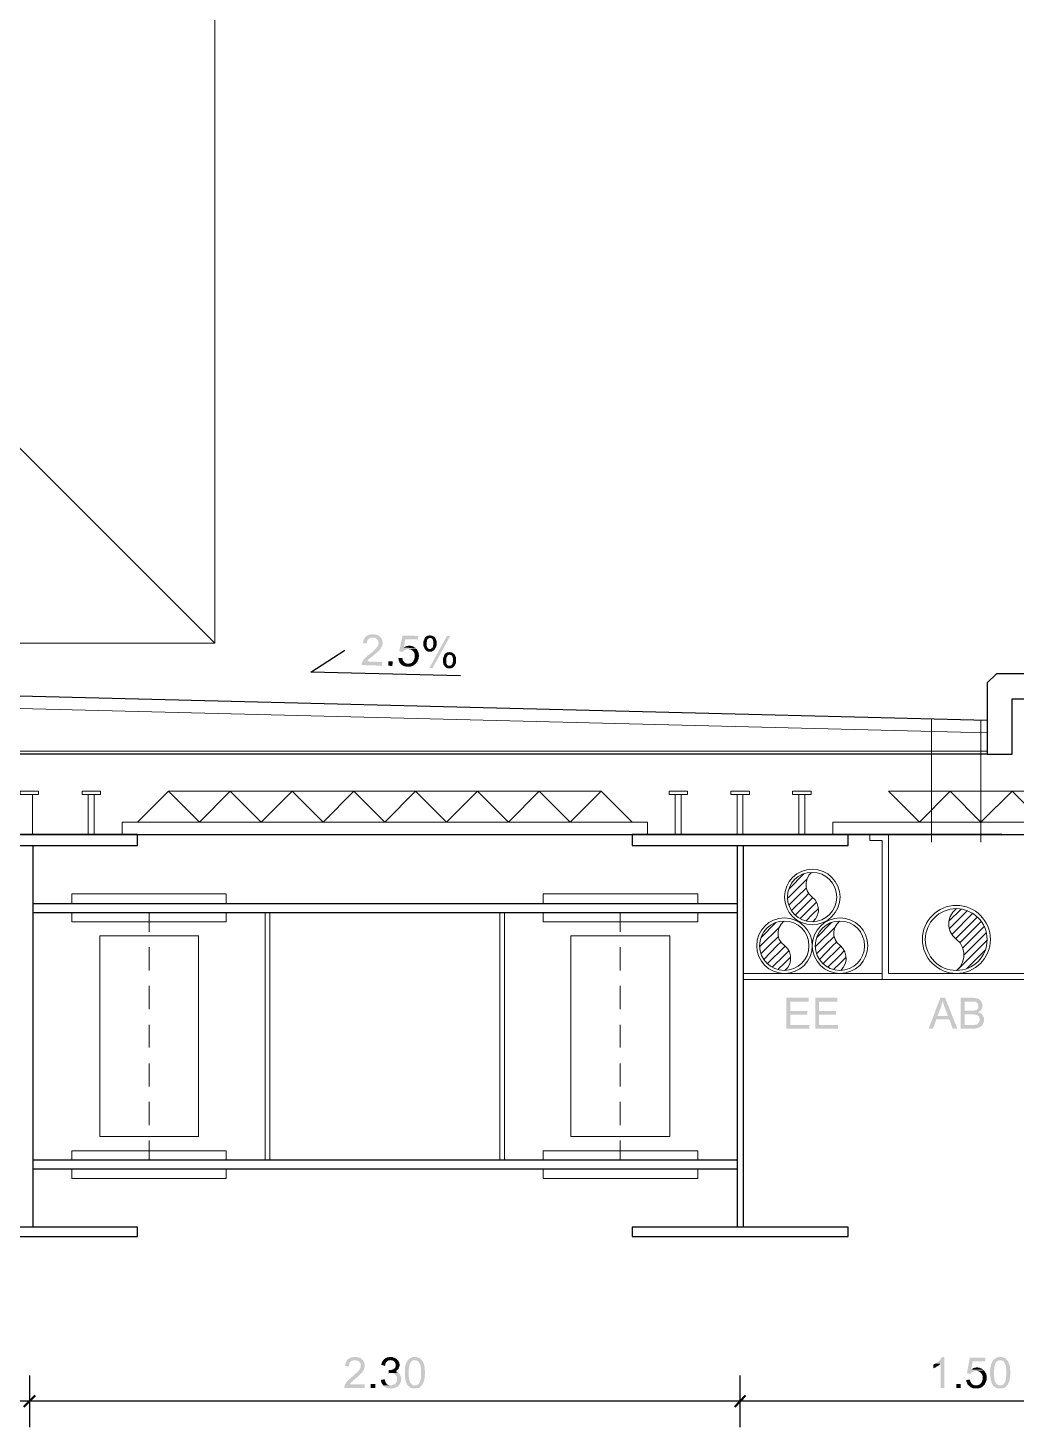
# Model space of a CAD drawing. Header units: millimetres. Extents: x 0.3 to 47.5, y 0.1 to 28.
# Drawn here: x 19.391 to 21.909, y 7.731 to 11.296 of the extents above; entities that cross this region are included whole.
import ezdxf

# ---------------------------------------------------------------- set-up
doc = ezdxf.new("R2010")
doc.units = ezdxf.units.MM
doc.layers.add('PDF _Geometria', color=7, linetype='Continuous')
doc.layers.add('PDF _Riempimenti solidi', color=7, linetype='Continuous')

msp = doc.modelspace()

# ---------------------------------------------------------------- hatches: boundary and pattern name
at = {"layer": 'PDF _Riempimenti solidi', "transparency": 33554559}
for points in [[(20.29, 9.7424), (20.2708, 9.7424), (20.2742, 9.7424), (20.2758, 9.7416), (20.2775, 9.7407), (20.2792, 9.7399), (20.2808, 9.7382), (20.2825, 9.7366), (20.2833, 9.7349), (20.2842, 9.7332), (20.285, 9.7307), (20.285, 9.7266), (20.2842, 9.7249), (20.2842, 9.7232), (20.2825, 9.7207), (20.2817, 9.7191), (20.28, 9.7174), (20.2792, 9.7157), (20.2767, 9.7132), (20.2758, 9.7124), (20.2692, 9.7057), (20.2667, 9.7041), (20.265, 9.7024), (20.2625, 9.7007), (20.2608, 9.6991), (20.2583, 9.6974), (20.2567, 9.6966), (20.255, 9.6949), (20.2483, 9.6882), (20.2467, 9.6866), (20.2458, 9.6841), (20.245, 9.6824), (20.2433, 9.6807), (20.2425, 9.6791), (20.2425, 9.6782), (20.2417, 9.6766), (20.2417, 9.6724), (20.2933, 9.6707), (20.2942, 9.6799), (20.255, 9.6816), (20.2567, 9.6832), (20.2575, 9.6849), (20.2592, 9.6866), (20.26, 9.6866), (20.2608, 9.6882), (20.2625, 9.6891), (20.2642, 9.6907), (20.2658, 9.6924), (20.2683, 9.6941), (20.2708, 9.6957), (20.2733, 9.6982), (20.2758, 9.6999), (20.2775, 9.7016), (20.2792, 9.7032), (20.2808, 9.7041), (20.2825, 9.7057), (20.2883, 9.7116), (20.29, 9.7132), (20.2908, 9.7157), (20.2925, 9.7191), (20.2933, 9.7199), (20.2942, 9.7216), (20.2942, 9.7241), (20.295, 9.7257), (20.295, 9.7307), (20.2942, 9.7324), (20.2942, 9.7349), (20.2933, 9.7366), (20.2925, 9.7391), (20.2917, 9.7407)], [(20.2708, 9.7507), (20.2667, 9.7507), (20.2642, 9.7499), (20.2617, 9.7499), (20.26, 9.7491), (20.2583, 9.7482), (20.2558, 9.7474), (20.2542, 9.7466), (20.25, 9.7424), (20.2492, 9.7407), (20.2483, 9.7391), (20.2467, 9.7374), (20.2467, 9.7349), (20.2458, 9.7332), (20.245, 9.7307), (20.245, 9.7282), (20.255, 9.7274), (20.255, 9.7316), (20.2558, 9.7332), (20.2567, 9.7357), (20.2575, 9.7374), (20.26, 9.7399), (20.2617, 9.7407), (20.2642, 9.7416), (20.2658, 9.7424), (20.29, 9.7424), (20.2883, 9.7441), (20.2858, 9.7466), (20.2842, 9.7474), (20.2817, 9.7482), (20.28, 9.7491), (20.2775, 9.7499), (20.2758, 9.7499), (20.2733, 9.7507)], [(20.385, 9.7466), (20.3458, 9.7474), (20.3375, 9.7074), (20.3458, 9.7057), (20.3475, 9.7066), (20.3483, 9.7082), (20.35, 9.7099), (20.3525, 9.7107), (20.3542, 9.7116), (20.3567, 9.7124), (20.3583, 9.7132), (20.3608, 9.7132), (20.3808, 9.7141), (20.3792, 9.7157), (20.3483, 9.7166), (20.3533, 9.7382), (20.385, 9.7374)], [(20.4033, 9.7424), (20.4025, 9.7407), (20.4017, 9.7391), (20.4008, 9.7366), (20.4, 9.7349), (20.3992, 9.7324), (20.3992, 9.7207), (20.4, 9.7191), (20.4008, 9.7166), (20.4017, 9.7149), (20.4033, 9.7116), (20.4042, 9.7116), (20.405, 9.7099), (20.4067, 9.7091), (20.4092, 9.7074), (20.4108, 9.7066), (20.42, 9.7066), (20.4225, 9.7074), (20.4242, 9.7091), (20.4258, 9.7099), (20.4275, 9.7116), (20.4283, 9.7124), (20.415, 9.7132), (20.4125, 9.7132), (20.4092, 9.7166), (20.4083, 9.7182), (20.4083, 9.7199), (20.4075, 9.7216), (20.4075, 9.7307), (20.4083, 9.7332), (20.4083, 9.7357), (20.4092, 9.7374), (20.4108, 9.7391), (20.4142, 9.7407), (20.4158, 9.7416)], [(20.4158, 9.7482), (20.4142, 9.7482), (20.4125, 9.7474), (20.41, 9.7474), (20.4083, 9.7466), (20.4067, 9.7449), (20.405, 9.7441), (20.4033, 9.7424), (20.4158, 9.7416), (20.4167, 9.7416), (20.4183, 9.7407), (20.4208, 9.7399), (20.4217, 9.7382), (20.4225, 9.7382), (20.4233, 9.7366), (20.4233, 9.7349), (20.4242, 9.7324), (20.4242, 9.7232), (20.4233, 9.7207), (20.4233, 9.7191), (20.4225, 9.7174), (20.4217, 9.7157), (20.4208, 9.7157), (20.4192, 9.7141), (20.4175, 9.7132), (20.415, 9.7132), (20.4283, 9.7124), (20.4292, 9.7141), (20.43, 9.7157), (20.4308, 9.7174), (20.4317, 9.7199), (20.4325, 9.7216), (20.4325, 9.7332), (20.4317, 9.7357), (20.43, 9.7391), (20.4292, 9.7407), (20.4283, 9.7424), (20.4275, 9.7432), (20.4258, 9.7449), (20.4225, 9.7466), (20.42, 9.7474), (20.4183, 9.7474)], [(20.3633, 9.7216), (20.3608, 9.7216), (20.3583, 9.7207), (20.3567, 9.7207), (20.3542, 9.7199), (20.3525, 9.7191), (20.3508, 9.7182), (20.3483, 9.7166), (20.3792, 9.7157), (20.3775, 9.7166), (20.3758, 9.7182), (20.3742, 9.7191), (20.3717, 9.7199), (20.37, 9.7207), (20.3675, 9.7207), (20.3658, 9.7216)], [(20.3808, 9.7141), (20.3608, 9.7132), (20.3617, 9.7132), (20.3633, 9.7124), (20.3658, 9.7124), (20.3692, 9.7107), (20.3717, 9.7091), (20.3725, 9.7082), (20.3733, 9.7066), (20.375, 9.7049), (20.3767, 9.7016), (20.3767, 9.6899), (20.3758, 9.6882), (20.375, 9.6857), (20.3733, 9.6824), (20.3717, 9.6807), (20.37, 9.6791), (20.3683, 9.6774), (20.3658, 9.6766), (20.3642, 9.6766), (20.3625, 9.6757), (20.36, 9.6757), (20.3792, 9.6757), (20.3808, 9.6766), (20.3808, 9.6774), (20.3825, 9.6791), (20.3842, 9.6824), (20.385, 9.6849), (20.3858, 9.6866), (20.3867, 9.6882), (20.3867, 9.6907), (20.3875, 9.6932), (20.3875, 9.6982), (20.3867, 9.7007), (20.3867, 9.7032), (20.3858, 9.7049), (20.385, 9.7066), (20.3842, 9.7091), (20.3825, 9.7124)], [(20.4533, 9.6999), (20.4525, 9.6982), (20.4517, 9.6966), (20.4508, 9.6941), (20.45, 9.6924), (20.4492, 9.6899), (20.4492, 9.6782), (20.45, 9.6766), (20.45, 9.6741), (20.4508, 9.6724), (20.4525, 9.6707), (20.4533, 9.6691), (20.455, 9.6674), (20.4567, 9.6657), (20.4583, 9.6649), (20.4608, 9.6641), (20.47, 9.6641), (20.4717, 9.6649), (20.4742, 9.6657), (20.4758, 9.6674), (20.4775, 9.6691), (20.4783, 9.6699), (20.465, 9.6707), (20.4625, 9.6707), (20.4608, 9.6716), (20.4592, 9.6732), (20.4592, 9.6741), (20.4583, 9.6749), (20.4575, 9.6774), (20.4575, 9.6907), (20.46, 9.6957), (20.4617, 9.6974), (20.4642, 9.6982), (20.4658, 9.6991)], [(20.4658, 9.7057), (20.4642, 9.7049), (20.46, 9.7049), (20.4583, 9.7041), (20.4567, 9.7024), (20.455, 9.7016), (20.4533, 9.6999), (20.4658, 9.6991), (20.4667, 9.6982), (20.4683, 9.6982), (20.4708, 9.6974), (20.4717, 9.6957), (20.4725, 9.6949), (20.4725, 9.6941), (20.4733, 9.6924), (20.4742, 9.6899), (20.4742, 9.6807), (20.4733, 9.6782), (20.4733, 9.6766), (20.4717, 9.6732), (20.4708, 9.6724), (20.4675, 9.6707), (20.465, 9.6707), (20.4783, 9.6699), (20.4817, 9.6766), (20.4825, 9.6791), (20.4825, 9.6907), (20.4817, 9.6932), (20.4792, 9.6982), (20.4783, 9.6999), (20.4775, 9.7007), (20.4758, 9.7016), (20.4742, 9.7032), (20.4725, 9.7041), (20.47, 9.7049), (20.4683, 9.7049)], [(20.345, 9.6907), (20.335, 9.6907), (20.335, 9.6891), (20.3358, 9.6874), (20.3358, 9.6849), (20.3367, 9.6832), (20.3375, 9.6807), (20.3383, 9.6791), (20.3392, 9.6774), (20.3433, 9.6732), (20.345, 9.6724), (20.3467, 9.6707), (20.3492, 9.6699), (20.3508, 9.6691), (20.3525, 9.6691), (20.355, 9.6682), (20.3667, 9.6682), (20.3683, 9.6691), (20.3708, 9.6699), (20.3725, 9.6707), (20.3742, 9.6716), (20.3758, 9.6724), (20.3792, 9.6757), (20.3575, 9.6757), (20.3558, 9.6766), (20.3533, 9.6774), (20.3517, 9.6782), (20.35, 9.6799), (20.3492, 9.6807), (20.3483, 9.6824), (20.3467, 9.6841), (20.3458, 9.6866), (20.3458, 9.6882)], [(21.3808, 8.8249), (21.3242, 8.8249), (21.3242, 8.7457), (21.3825, 8.7457), (21.3825, 8.7549), (21.3342, 8.7549), (21.3342, 8.7816), (21.3775, 8.7816), (21.3775, 8.7907), (21.3342, 8.7907), (21.3342, 8.8149), (21.3808, 8.8149)], [(21.4542, 8.8249), (21.3975, 8.8249), (21.3975, 8.7457), (21.4558, 8.7457), (21.4558, 8.7549), (21.4075, 8.7549), (21.4075, 8.7816), (21.4508, 8.7816), (21.4508, 8.7907), (21.4075, 8.7907), (21.4075, 8.8149), (21.4542, 8.8149)], [(21.7283, 8.8249), (21.7167, 8.8249), (21.6867, 8.7457), (21.6975, 8.7457), (21.7067, 8.7699), (21.7392, 8.7699), (21.7092, 8.7782), (21.7183, 8.8016), (21.7192, 8.8032), (21.7192, 8.8057), (21.72, 8.8074), (21.7208, 8.8099), (21.7217, 8.8124), (21.7217, 8.8141), (21.7225, 8.8166)], [(21.7283, 8.8249), (21.7225, 8.8166), (21.7225, 8.8149), (21.7242, 8.8116), (21.7242, 8.8091), (21.725, 8.8074), (21.7258, 8.8049), (21.7267, 8.8024), (21.7275, 8.7999), (21.7358, 8.7782), (21.7092, 8.7782), (21.7392, 8.7699), (21.7483, 8.7457), (21.76, 8.7457)], [(21.7975, 8.8249), (21.7683, 8.8249), (21.7683, 8.7457), (21.805, 8.7457), (21.8075, 8.7466), (21.8092, 8.7466), (21.8108, 8.7474), (21.8117, 8.7474), (21.8142, 8.7482), (21.8158, 8.7491), (21.8192, 8.7507), (21.82, 8.7516), (21.8217, 8.7524), (21.8233, 8.7541), (21.7783, 8.7549), (21.7783, 8.7824), (21.8225, 8.7824), (21.8208, 8.7841), (21.8192, 8.7849), (21.8175, 8.7857), (21.815, 8.7866), (21.8125, 8.7874), (21.8133, 8.7874), (21.815, 8.7891), (21.8167, 8.7899), (21.7783, 8.7916), (21.7783, 8.8149), (21.8208, 8.8149), (21.8192, 8.8174), (21.8175, 8.8182), (21.8158, 8.8199), (21.8142, 8.8216), (21.8125, 8.8224), (21.8108, 8.8224), (21.8092, 8.8232), (21.8075, 8.8241), (21.8025, 8.8241), (21.8, 8.8249)], [(21.8208, 8.8149), (21.7942, 8.8149), (21.805, 8.8149), (21.8083, 8.8132), (21.81, 8.8116), (21.8117, 8.8099), (21.8117, 8.8091), (21.8125, 8.8074), (21.8133, 8.8057), (21.8133, 8.7999), (21.8125, 8.7982), (21.8117, 8.7966), (21.8108, 8.7957), (21.81, 8.7941), (21.8075, 8.7932), (21.8058, 8.7924), (21.805, 8.7924), (21.8033, 8.7916), (21.7783, 8.7916), (21.8167, 8.7899), (21.82, 8.7932), (21.8208, 8.7949), (21.8217, 8.7957), (21.8225, 8.7982), (21.8233, 8.7999), (21.8233, 8.8024), (21.8242, 8.8041), (21.8242, 8.8049), (21.8233, 8.8066), (21.8233, 8.8091), (21.8225, 8.8107), (21.8217, 8.8132)], [(21.8225, 8.7824), (21.7967, 8.7824), (21.8, 8.7824), (21.8025, 8.7816), (21.8067, 8.7816), (21.8083, 8.7807), (21.81, 8.7807), (21.8117, 8.7791), (21.8133, 8.7782), (21.815, 8.7766), (21.815, 8.7749), (21.8158, 8.7732), (21.8167, 8.7707), (21.8167, 8.7657), (21.8158, 8.7641), (21.815, 8.7624), (21.8133, 8.7591), (21.8117, 8.7574), (21.81, 8.7566), (21.8075, 8.7557), (21.805, 8.7557), (21.8033, 8.7549), (21.7783, 8.7549), (21.8233, 8.7541), (21.8242, 8.7566), (21.825, 8.7582), (21.8258, 8.7599), (21.8267, 8.7624), (21.8275, 8.7641), (21.8275, 8.7732), (21.8258, 8.7766), (21.825, 8.7791), (21.8242, 8.7807), (21.8233, 8.7807)], [(20.2442, 7.9016), (20.225, 7.9007), (20.2283, 7.9007), (20.23, 7.8999), (20.2317, 7.8999), (20.2342, 7.8982), (20.2358, 7.8974), (20.2367, 7.8957), (20.2383, 7.8941), (20.2392, 7.8916), (20.2392, 7.8841), (20.2383, 7.8816), (20.2367, 7.8782), (20.235, 7.8757), (20.2342, 7.8749), (20.2333, 7.8732), (20.2317, 7.8724), (20.2308, 7.8707), (20.2292, 7.8691), (20.2275, 7.8682), (20.2258, 7.8666), (20.2242, 7.8649), (20.2217, 7.8632), (20.22, 7.8607), (20.2175, 7.8591), (20.2142, 7.8557), (20.2125, 7.8541), (20.2108, 7.8532), (20.2075, 7.8499), (20.2058, 7.8482), (20.205, 7.8474), (20.2042, 7.8457), (20.2025, 7.8441), (20.2017, 7.8424), (20.2, 7.8407), (20.1992, 7.8382), (20.1983, 7.8366), (20.1983, 7.8341), (20.1975, 7.8324), (20.1975, 7.8299), (20.2492, 7.8299), (20.2492, 7.8391), (20.2108, 7.8391), (20.2125, 7.8407), (20.2133, 7.8432), (20.215, 7.8449), (20.2158, 7.8449), (20.2167, 7.8466), (20.2183, 7.8474), (20.22, 7.8491), (20.2217, 7.8507), (20.2242, 7.8524), (20.2267, 7.8549), (20.2292, 7.8566), (20.2342, 7.8616), (20.2358, 7.8632), (20.2375, 7.8649), (20.2392, 7.8657), (20.24, 7.8674), (20.2408, 7.8682), (20.2417, 7.8691), (20.2433, 7.8707), (20.2442, 7.8724), (20.2458, 7.8741), (20.2467, 7.8766), (20.2475, 7.8782), (20.2475, 7.8791), (20.2483, 7.8807), (20.2492, 7.8832), (20.2492, 7.8916), (20.2483, 7.8941), (20.2475, 7.8957), (20.2467, 7.8974), (20.2458, 7.8999)], [(20.225, 7.9091), (20.22, 7.9091), (20.2183, 7.9082), (20.2158, 7.9082), (20.2142, 7.9074), (20.2117, 7.9066), (20.2083, 7.9049), (20.2067, 7.9032), (20.2058, 7.9024), (20.2042, 7.9007), (20.2025, 7.8974), (20.2017, 7.8949), (20.2008, 7.8932), (20.2, 7.8907), (20.2, 7.8891), (20.1992, 7.8866), (20.2092, 7.8849), (20.2092, 7.8874), (20.21, 7.8899), (20.21, 7.8916), (20.2108, 7.8941), (20.2133, 7.8966), (20.215, 7.8982), (20.2183, 7.8999), (20.22, 7.9007), (20.225, 7.9007), (20.2442, 7.9016), (20.2425, 7.9032), (20.2408, 7.9041), (20.24, 7.9057), (20.2375, 7.9066), (20.2358, 7.9074), (20.2342, 7.9082), (20.2317, 7.9082), (20.23, 7.9091), (20.2275, 7.9091)], [(20.2983, 7.9024), (20.2967, 7.9007), (20.2958, 7.8991), (20.2942, 7.8974), (20.2933, 7.8957), (20.2917, 7.8907), (20.2917, 7.8891), (20.3008, 7.8866), (20.3017, 7.8882), (20.3017, 7.8907), (20.3025, 7.8924), (20.3033, 7.8949), (20.3075, 7.8991), (20.3092, 7.8999), (20.3108, 7.9007), (20.3133, 7.9007), (20.3158, 7.9016)], [(20.315, 7.9091), (20.3108, 7.9091), (20.3092, 7.9082), (20.3067, 7.9082), (20.3033, 7.9066), (20.3008, 7.9049), (20.2992, 7.9041), (20.2983, 7.9024), (20.3158, 7.9016), (20.3175, 7.9007), (20.3192, 7.9007), (20.3217, 7.8999), (20.3233, 7.8991), (20.325, 7.8974), (20.3258, 7.8966), (20.3275, 7.8932), (20.3283, 7.8907), (20.3283, 7.8857), (20.3275, 7.8832), (20.3267, 7.8816), (20.325, 7.8799), (20.3233, 7.8791), (20.3225, 7.8782), (20.3208, 7.8774), (20.3183, 7.8766), (20.3167, 7.8757), (20.3125, 7.8757), (20.3308, 7.8749), (20.3325, 7.8766), (20.3342, 7.8774), (20.3358, 7.8791), (20.3358, 7.8807), (20.3375, 7.8841), (20.3383, 7.8866), (20.3383, 7.8907), (20.3375, 7.8924), (20.3375, 7.8949), (20.3367, 7.8966), (20.335, 7.8991), (20.3342, 7.9007), (20.3325, 7.9024), (20.3308, 7.9041), (20.3292, 7.9049), (20.3267, 7.9066), (20.3258, 7.9066), (20.3242, 7.9074), (20.3217, 7.9082), (20.32, 7.9091), (20.3175, 7.9091)], [(20.36, 7.9016), (20.3583, 7.8999), (20.3575, 7.8974), (20.3567, 7.8957), (20.355, 7.8932), (20.3542, 7.8916), (20.3542, 7.8891), (20.3533, 7.8874), (20.3533, 7.8849), (20.3525, 7.8832), (20.3525, 7.8791), (20.3517, 7.8766), (20.3517, 7.8599), (20.3525, 7.8574), (20.3525, 7.8549), (20.3533, 7.8524), (20.3533, 7.8499), (20.3542, 7.8482), (20.355, 7.8466), (20.355, 7.8449), (20.3558, 7.8424), (20.3567, 7.8407), (20.3575, 7.8399), (20.3592, 7.8366), (20.36, 7.8357), (20.3775, 7.8366), (20.375, 7.8366), (20.3725, 7.8374), (20.3708, 7.8382), (20.3658, 7.8432), (20.365, 7.8441), (20.365, 7.8457), (20.3642, 7.8474), (20.3633, 7.8491), (20.3633, 7.8507), (20.3625, 7.8532), (20.3625, 7.8574), (20.3617, 7.8599), (20.3617, 7.8791), (20.3625, 7.8816), (20.3625, 7.8841), (20.3633, 7.8857), (20.3633, 7.8882), (20.3642, 7.8899), (20.3642, 7.8916), (20.365, 7.8932), (20.3658, 7.8941), (20.3667, 7.8957), (20.3675, 7.8974), (20.3692, 7.8982), (20.3708, 7.8999), (20.3733, 7.9007), (20.3775, 7.9007)], [(20.3775, 7.9091), (20.3725, 7.9091), (20.3708, 7.9082), (20.3683, 7.9074), (20.3667, 7.9066), (20.3633, 7.9049), (20.36, 7.9016), (20.3775, 7.9007), (20.38, 7.9007), (20.3817, 7.8999), (20.3842, 7.8991), (20.3858, 7.8982), (20.3875, 7.8966), (20.3883, 7.8949), (20.39, 7.8916), (20.3908, 7.8907), (20.3908, 7.8891), (20.3917, 7.8866), (20.3917, 7.8849), (20.3925, 7.8824), (20.3925, 7.8774), (20.3933, 7.8749), (20.3933, 7.8624), (20.3925, 7.8599), (20.3925, 7.8549), (20.3917, 7.8524), (20.3917, 7.8507), (20.3908, 7.8491), (20.3908, 7.8474), (20.39, 7.8457), (20.3892, 7.8441), (20.3883, 7.8432), (20.3883, 7.8424), (20.3867, 7.8407), (20.385, 7.8391), (20.3817, 7.8374), (20.3792, 7.8366), (20.3775, 7.8366), (20.36, 7.8357), (20.3617, 7.8341), (20.3633, 7.8332), (20.365, 7.8316), (20.3667, 7.8307), (20.3683, 7.8299), (20.3708, 7.8299), (20.3725, 7.8291), (20.3825, 7.8291), (20.3842, 7.8299), (20.3867, 7.8299), (20.3883, 7.8307), (20.39, 7.8324), (20.3917, 7.8332), (20.3933, 7.8349), (20.395, 7.8366), (20.3958, 7.8382), (20.3975, 7.8399), (20.3983, 7.8424), (20.3992, 7.8441), (20.4, 7.8466), (20.4, 7.8474), (20.4008, 7.8491), (20.4017, 7.8507), (20.4017, 7.8549), (20.4025, 7.8566), (20.4025, 7.8616), (20.4033, 7.8641), (20.4033, 7.8732), (20.4025, 7.8757), (20.4025, 7.8824), (20.4017, 7.8841), (20.4017, 7.8874), (20.4008, 7.8891), (20.3992, 7.8941), (20.3967, 7.8991), (20.395, 7.9007), (20.3933, 7.9024), (20.39, 7.9057), (20.3883, 7.9066), (20.3858, 7.9074), (20.3842, 7.9082), (20.3817, 7.9091), (20.38, 7.9091)], [(21.7042, 7.8924), (21.7017, 7.8916), (21.7, 7.8907), (21.6983, 7.8891), (21.6983, 7.8799), (21.7017, 7.8816), (21.7042, 7.8824), (21.7058, 7.8841), (21.7083, 7.8849), (21.7108, 7.8866), (21.7125, 7.8874), (21.7142, 7.8891), (21.7158, 7.8907), (21.7175, 7.8916)], [(21.7267, 7.9091), (21.7208, 7.9091), (21.7192, 7.9074), (21.7175, 7.9041), (21.7158, 7.9024), (21.7142, 7.8999), (21.7125, 7.8982), (21.7092, 7.8966), (21.7075, 7.8949), (21.7058, 7.8941), (21.7042, 7.8924), (21.7175, 7.8916), (21.7175, 7.8299), (21.7267, 7.8299)], [(21.8308, 7.9074), (21.7917, 7.9074), (21.7842, 7.8674), (21.7933, 7.8657), (21.7942, 7.8674), (21.7958, 7.8691), (21.7975, 7.8707), (21.7992, 7.8716), (21.8008, 7.8724), (21.8033, 7.8732), (21.805, 7.8732), (21.8075, 7.8741), (21.8275, 7.8749), (21.8258, 7.8766), (21.795, 7.8774), (21.7992, 7.8982), (21.8308, 7.8982)], [(21.81, 7.8824), (21.8075, 7.8824), (21.805, 7.8816), (21.8033, 7.8816), (21.8008, 7.8807), (21.7992, 7.8799), (21.7967, 7.8782), (21.795, 7.8774), (21.8258, 7.8766), (21.8242, 7.8782), (21.8225, 7.8791), (21.8208, 7.8799), (21.8183, 7.8807), (21.8167, 7.8816), (21.8142, 7.8816), (21.8125, 7.8824)], [(21.8517, 7.9016), (21.85, 7.8999), (21.8492, 7.8974), (21.8483, 7.8957), (21.8475, 7.8932), (21.8467, 7.8916), (21.8458, 7.8907), (21.8458, 7.8891), (21.845, 7.8874), (21.845, 7.8849), (21.8442, 7.8832), (21.8442, 7.8791), (21.8433, 7.8766), (21.8433, 7.8624), (21.8442, 7.8599), (21.8442, 7.8549), (21.845, 7.8524), (21.845, 7.8499), (21.8458, 7.8482), (21.8467, 7.8466), (21.8467, 7.8441), (21.8483, 7.8407), (21.8492, 7.8399), (21.8508, 7.8366), (21.8517, 7.8357), (21.8692, 7.8366), (21.8667, 7.8366), (21.8642, 7.8374), (21.8625, 7.8382), (21.8608, 7.8399), (21.8592, 7.8416), (21.8583, 7.8432), (21.8575, 7.8432), (21.8575, 7.8441), (21.8567, 7.8457), (21.8558, 7.8474), (21.855, 7.8491), (21.855, 7.8507), (21.8542, 7.8532), (21.8542, 7.8574), (21.8533, 7.8599), (21.8533, 7.8766), (21.8542, 7.8791), (21.8542, 7.8841), (21.855, 7.8857), (21.855, 7.8874), (21.8558, 7.8899), (21.8567, 7.8916), (21.8567, 7.8932), (21.8575, 7.8941), (21.8583, 7.8957), (21.86, 7.8974), (21.8608, 7.8982), (21.8633, 7.8999), (21.865, 7.9007), (21.8692, 7.9007)], [(21.8692, 7.9091), (21.8642, 7.9091), (21.8625, 7.9082), (21.86, 7.9074), (21.8583, 7.9066), (21.8567, 7.9057), (21.855, 7.9041), (21.8542, 7.9041), (21.8533, 7.9024), (21.8517, 7.9016), (21.8692, 7.9007), (21.8717, 7.9007), (21.8742, 7.8999), (21.8758, 7.8991), (21.8775, 7.8982), (21.8792, 7.8966), (21.88, 7.8949), (21.8808, 7.8941), (21.8808, 7.8932), (21.8817, 7.8916), (21.8825, 7.8907), (21.8833, 7.8891), (21.8833, 7.8866), (21.8842, 7.8849), (21.8842, 7.8799), (21.885, 7.8774), (21.885, 7.8624), (21.8842, 7.8599), (21.8842, 7.8549), (21.8833, 7.8524), (21.8833, 7.8507), (21.8825, 7.8491), (21.8825, 7.8474), (21.8817, 7.8457), (21.8808, 7.8441), (21.88, 7.8432), (21.88, 7.8424), (21.8783, 7.8407), (21.8767, 7.8391), (21.875, 7.8382), (21.8733, 7.8374), (21.8708, 7.8366), (21.8692, 7.8366), (21.8517, 7.8357), (21.8533, 7.8341), (21.855, 7.8332), (21.8567, 7.8316), (21.8583, 7.8307), (21.8608, 7.8299), (21.8625, 7.8291), (21.8742, 7.8291), (21.8758, 7.8299), (21.8783, 7.8299), (21.88, 7.8307), (21.8817, 7.8324), (21.8833, 7.8332), (21.885, 7.8349), (21.8883, 7.8382), (21.8892, 7.8399), (21.89, 7.8424), (21.8908, 7.8441), (21.8917, 7.8466), (21.8925, 7.8474), (21.8925, 7.8491), (21.8933, 7.8507), (21.8933, 7.8524), (21.8942, 7.8549), (21.8942, 7.8616), (21.895, 7.8641), (21.895, 7.8757), (21.8942, 7.8774), (21.8942, 7.8841), (21.8933, 7.8857), (21.8933, 7.8874), (21.8925, 7.8891), (21.8908, 7.8941), (21.8883, 7.8991), (21.885, 7.9024), (21.8842, 7.9041), (21.8825, 7.9057), (21.8775, 7.9074), (21.8758, 7.9082), (21.8733, 7.9091), (21.8717, 7.9091)], [(20.3, 7.8524), (20.2908, 7.8507), (20.2908, 7.8474), (20.2917, 7.8457), (20.2925, 7.8432), (20.2942, 7.8399), (20.2958, 7.8382), (20.2967, 7.8366), (20.3158, 7.8366), (20.3133, 7.8366), (20.3117, 7.8374), (20.3092, 7.8382), (20.3058, 7.8399), (20.3058, 7.8407), (20.3042, 7.8416), (20.3033, 7.8432), (20.3025, 7.8449), (20.3017, 7.8474), (20.3008, 7.8499)], [(20.335, 7.8691), (20.3167, 7.8682), (20.32, 7.8682), (20.3225, 7.8674), (20.3242, 7.8666), (20.3258, 7.8657), (20.33, 7.8616), (20.3308, 7.8599), (20.3317, 7.8574), (20.3317, 7.8482), (20.3308, 7.8466), (20.33, 7.8449), (20.3283, 7.8432), (20.3275, 7.8416), (20.3258, 7.8399), (20.3242, 7.8391), (20.3217, 7.8382), (20.32, 7.8374), (20.3175, 7.8366), (20.2967, 7.8366), (20.2983, 7.8349), (20.3008, 7.8324), (20.3033, 7.8316), (20.3067, 7.8299), (20.3092, 7.8291), (20.3133, 7.8291), (20.3158, 7.8282), (20.3175, 7.8291), (20.3217, 7.8291), (20.3242, 7.8299), (20.3258, 7.8307), (20.3275, 7.8307), (20.3292, 7.8324), (20.3317, 7.8332), (20.3333, 7.8341), (20.3367, 7.8374), (20.3375, 7.8391), (20.3392, 7.8407), (20.34, 7.8432), (20.3417, 7.8466), (20.3417, 7.8507), (20.3425, 7.8532), (20.3425, 7.8541), (20.3417, 7.8566), (20.3417, 7.8582), (20.3408, 7.8607), (20.3392, 7.8641), (20.3383, 7.8657), (20.3367, 7.8674)], [(20.3108, 7.8757), (20.31, 7.8674), (20.3125, 7.8682), (20.3167, 7.8682), (20.335, 7.8691), (20.3333, 7.8699), (20.3317, 7.8716), (20.33, 7.8724), (20.3275, 7.8724), (20.3292, 7.8732), (20.3308, 7.8749), (20.3125, 7.8757)], [(21.7925, 7.8516), (21.7825, 7.8507), (21.7825, 7.8474), (21.7833, 7.8449), (21.7842, 7.8432), (21.785, 7.8416), (21.7858, 7.8391), (21.7883, 7.8366), (21.79, 7.8349), (21.7917, 7.8341), (21.7933, 7.8324), (21.795, 7.8316), (21.7983, 7.8299), (21.8008, 7.8291), (21.8142, 7.8291), (21.8167, 7.8299), (21.82, 7.8316), (21.8217, 7.8324), (21.8242, 7.8341), (21.825, 7.8349), (21.8267, 7.8366), (21.805, 7.8366), (21.8033, 7.8374), (21.8008, 7.8382), (21.7992, 7.8391), (21.7975, 7.8407), (21.7967, 7.8416), (21.795, 7.8432), (21.7933, 7.8466), (21.7925, 7.8491)], [(21.8275, 7.8749), (21.8075, 7.8741), (21.8083, 7.8741), (21.81, 7.8732), (21.8125, 7.8732), (21.8142, 7.8724), (21.8167, 7.8716), (21.8183, 7.8699), (21.82, 7.8691), (21.82, 7.8682), (21.8217, 7.8666), (21.8225, 7.8649), (21.8233, 7.8624), (21.8242, 7.8607), (21.8242, 7.8507), (21.8233, 7.8491), (21.8225, 7.8474), (21.8217, 7.8449), (21.8208, 7.8432), (21.8192, 7.8416), (21.8175, 7.8399), (21.8158, 7.8391), (21.8142, 7.8382), (21.8117, 7.8374), (21.81, 7.8366), (21.8075, 7.8366), (21.8267, 7.8366), (21.83, 7.8399), (21.8308, 7.8424), (21.8325, 7.8457), (21.8333, 7.8482), (21.8342, 7.8499), (21.8342, 7.8624), (21.8333, 7.8641), (21.8333, 7.8666), (21.8325, 7.8682), (21.8308, 7.8699), (21.83, 7.8716), (21.8292, 7.8732)]]:
    msp.add_hatch(color=256, dxfattribs=at).paths.add_polyline_path(points)

# ---------------------------------------------------------------- linework, layer by layer
at = {"layer": 'PDF _Geometria', "lineweight": 9}
for points in [[(15.1425, 9.7282), (17.505, 12.0907), (19.8675, 9.7282)], [(17.505, 12.0907), (19.8675, 12.0907), (19.8675, 9.7282), (17.505, 9.7282)], [(21.8358, 9.4999), (18.4892, 9.5841), (15.1425, 9.4999)], [(21.6942, 9.5349), (21.6942, 9.2207)], [(21.82, 9.5324), (21.82, 9.2207)], [(15.1425, 9.4532), (21.8358, 9.4532)], [(19.4025, 9.2407), (19.4025, 9.3424)], [(19.545, 9.2407), (19.545, 9.3424)], [(19.56, 9.2407), (19.56, 9.3424)], [(19.6708, 9.2716), (19.7492, 9.3507), (19.8283, 9.2716), (19.9067, 9.3507), (19.9858, 9.2716), (20.0642, 9.3507), (20.1433, 9.2716), (20.2217, 9.3507), (20.3008, 9.2716), (20.3792, 9.3507), (20.4583, 9.2716), (20.5367, 9.3507), (20.6158, 9.2716), (20.6942, 9.3507), (20.7733, 9.2716), (20.8517, 9.3507), (20.9308, 9.2716)], [(19.7492, 9.3507), (20.8517, 9.3507)], [(21.0408, 9.2407), (21.0408, 9.3424)], [(21.0558, 9.2407), (21.0558, 9.3424)], [(21.1983, 9.2407), (21.1983, 9.3424)], [(21.2133, 9.2407), (21.2133, 9.3424)], [(21.3558, 9.2407), (21.3558, 9.3424)], [(21.3708, 9.2407), (21.3708, 9.3424)], [(22.2925, 9.2716), (22.2142, 9.3507), (22.135, 9.2716), (22.0567, 9.3507), (21.9775, 9.2716), (21.8992, 9.3507), (21.82, 9.2716), (21.7417, 9.3507), (21.6633, 9.2716), (21.5842, 9.3507), (22.2142, 9.3507)], [(19.6317, 9.2407), (19.6317, 9.2716), (20.97, 9.2716), (20.97, 9.2407)], [(21.4425, 9.2407), (21.4425, 9.2716), (22.3558, 9.2716)], [(21.5367, 9.2407), (21.5367, 9.2249), (21.5683, 9.2249), (21.5683, 8.8707), (21.9467, 8.8707), (21.9467, 9.2249), (21.9775, 9.2249), (21.9775, 9.2407)], [(21.9308, 9.2407), (21.9308, 8.8866), (21.5842, 8.8866), (21.5842, 9.2407)], [(21.3267, 9.0782), (21.33, 9.0807), (21.3767, 9.1274)], [(21.3308, 9.1024), (21.3683, 9.1407)], [(21.3883, 9.1441), (21.3817, 9.1366), (21.3767, 9.1274), (21.3742, 9.1174), (21.3742, 9.1074), (21.3775, 9.0974), (21.3825, 9.0882), (21.39, 9.0807), (21.3975, 9.0741), (21.4025, 9.0649), (21.405, 9.0549), (21.4058, 9.0449), (21.4033, 9.0349), (21.3983, 9.0257), (21.3917, 9.0182)], [(21.33, 9.0607), (21.3508, 9.0807), (21.375, 9.1049)], [(19.5033, 9.0649), (19.5033, 9.0891), (19.8967, 9.0891), (19.8967, 9.0649)], [(20.7042, 9.0649), (20.7042, 9.0891), (21.0983, 9.0891), (21.0983, 9.0649)], [(21.3375, 9.0466), (21.3717, 9.0807), (21.3808, 9.0899)], [(21.3467, 9.0349), (21.39, 9.0782), (21.3917, 9.0799)], [(21.3592, 9.0266), (21.39, 9.0574), (21.4008, 9.0682)], [(19.5033, 9.0416), (19.5033, 9.0182), (19.8967, 9.0182), (19.8967, 9.0416)], [(19.7, 8.9924), (19.7, 9.0416)], [(19.9958, 9.0416), (19.9958, 8.4116)], [(20.0075, 9.0416), (20.0075, 8.4116)], [(20.5942, 9.0416), (20.5942, 8.4116)], [(20.6058, 9.0416), (20.6058, 8.4116)], [(20.7042, 9.0416), (20.7042, 9.0182), (21.0983, 9.0182), (21.0983, 9.0416)], [(20.9008, 8.9924), (20.9008, 9.0416)], [(21.3175, 9.0199), (21.3108, 9.0124), (21.3058, 9.0032), (21.3033, 8.9932), (21.3033, 8.9832), (21.3058, 8.9732), (21.3117, 8.9641), (21.3192, 8.9574), (21.3267, 8.9499), (21.3317, 8.9416), (21.3342, 8.9316), (21.335, 8.9207), (21.3325, 8.9107), (21.3275, 8.9016), (21.32, 8.8941)], [(21.3733, 9.0199), (21.39, 9.0366), (21.4058, 9.0524)], [(21.4592, 9.0199), (21.4525, 9.0124), (21.4475, 9.0032), (21.445, 8.9932), (21.445, 8.9832), (21.4483, 8.9732), (21.4533, 8.9641), (21.4608, 8.9574), (21.4683, 8.9499), (21.4733, 8.9416), (21.4758, 8.9316), (21.4767, 8.9207), (21.4742, 8.9107), (21.4692, 8.9016), (21.4625, 8.8941)], [(21.7575, 9.0516), (21.7483, 9.0424), (21.7417, 9.0316), (21.7383, 9.0191), (21.7383, 9.0057), (21.7417, 8.9932), (21.7483, 8.9824), (21.7575, 8.9732), (21.7667, 8.9641), (21.7733, 8.9524), (21.7767, 8.9399), (21.7767, 8.9274), (21.7733, 8.9149), (21.7667, 8.9032), (21.7575, 8.8941)], [(21.7383, 9.0199), (21.7692, 9.0507)], [(21.7392, 8.9999), (21.7858, 9.0466)], [(21.7458, 8.9857), (21.7992, 9.0399)], [(21.755, 8.9749), (21.8108, 9.0307)], [(21.2558, 8.9541), (21.2592, 8.9574), (21.3058, 9.0032)], [(21.26, 8.9782), (21.2975, 9.0166)], [(21.3975, 8.9541), (21.4008, 8.9574), (21.4475, 9.0032)], [(21.4017, 8.9782), (21.4392, 9.0166)], [(21.7658, 8.9649), (21.8208, 9.0191)], [(21.7742, 8.9516), (21.8292, 9.0066)], [(21.7775, 8.9341), (21.8342, 8.9907)], [(19.7, 8.8941), (19.7, 8.9532)], [(20.9008, 8.8941), (20.9008, 8.9532)], [(21.2592, 8.9366), (21.28, 8.9574), (21.3042, 8.9807)], [(21.2667, 8.9224), (21.3008, 8.9574), (21.31, 8.9666)], [(21.2758, 8.9116), (21.3192, 8.9541), (21.3208, 8.9557)], [(21.4008, 8.9366), (21.4217, 8.9574), (21.4458, 8.9807)], [(21.4083, 8.9224), (21.4425, 8.9574), (21.4517, 8.9666)], [(21.4175, 8.9116), (21.4608, 8.9541), (21.4625, 8.9557)], [(21.7583, 8.8941), (21.8358, 8.9716)], [(21.2883, 8.9024), (21.3192, 8.9332), (21.33, 8.9441)], [(21.3025, 8.8966), (21.3192, 8.9124), (21.335, 8.9282)], [(21.43, 8.9024), (21.4608, 8.9332), (21.4717, 8.9441)], [(21.4442, 8.8966), (21.4608, 8.9124), (21.4767, 8.9282)], [(21.7842, 8.8991), (21.8317, 8.9466)], [(21.5683, 8.8866), (21.2142, 8.8866)], [(19.7, 8.7957), (19.7, 8.8549)], [(20.9008, 8.7957), (20.9008, 8.8549)], [(22.3558, 8.8707), (21.2142, 8.8707)], [(19.7, 8.6974), (19.7, 8.7557)], [(20.9008, 8.6974), (20.9008, 8.7557)], [(19.7, 8.5982), (19.7, 8.6574)], [(20.9008, 8.5982), (20.9008, 8.6574)], [(19.7, 8.4999), (19.7, 8.5591)], [(20.9008, 8.4999), (20.9008, 8.5591)], [(19.7, 8.4116), (19.7, 8.4607)], [(20.9008, 8.4116), (20.9008, 8.4607)], [(19.5033, 8.4116), (19.5033, 8.4349), (19.8967, 8.4349), (19.8967, 8.4116)], [(20.7042, 8.4116), (20.7042, 8.4349), (21.0983, 8.4349), (21.0983, 8.4116)], [(19.5033, 8.3882), (19.5033, 8.3641), (19.8967, 8.3641), (19.8967, 8.3882)], [(20.7042, 8.3882), (20.7042, 8.3641), (21.0983, 8.3641), (21.0983, 8.3882)]]:
    msp.add_lwpolyline(points, dxfattribs=at)
at = {"layer": 'PDF _Geometria', "lineweight": 25}
for points in [[(20.4933, 9.6449), (20.1125, 9.6541), (20.1992, 9.7099)], [(18.4892, 9.6157), (21.8358, 9.5316)], [(21.8358, 9.4449), (21.8992, 9.4449), (21.8992, 9.5866), (22.3558, 9.5866)], [(21.6367, 9.2407), (21.3725, 9.2407)], [(21.8733, 9.2407), (21.6083, 9.2407)], [(19.4033, 9.2124), (19.4033, 8.2399)], [(21.1983, 9.2124), (21.1983, 8.2399)], [(21.2142, 9.2124), (21.2142, 8.2399)], [(19.4033, 9.0649), (21.1983, 9.0649)], [(19.4033, 9.0416), (21.1983, 9.0416)], [(19.4033, 8.4116), (21.1983, 8.4116)], [(19.4033, 8.3882), (21.1983, 8.3882)], [(19.395, 7.8624), (19.395, 7.7307)], [(21.2058, 7.8624), (21.2058, 7.7307)], [(22.3875, 7.7966), (21.2725, 7.7966), (21.14, 7.7966), (19.4608, 7.7966), (19.395, 7.7966), (19.3292, 7.7966), (17.5842, 7.7966), (17.5175, 7.7966), (15.7725, 7.7966), (15.7067, 7.7966), (14.5925, 7.7966)]]:
    msp.add_lwpolyline(points, dxfattribs=at)
for points in [[(15.1425, 9.6266), (15.1192, 9.6499), (14.5917, 9.6499), (14.5917, 8.7682), (14.6233, 8.7682), (14.6233, 9.2407), (22.3558, 9.2407), (22.3558, 8.7682), (22.3875, 8.7682), (22.3875, 9.6499), (21.86, 9.6499), (21.8358, 9.6266), (21.8358, 9.4449), (15.1425, 9.4449)], [(19.6708, 9.2124), (19.6708, 9.2407), (19.1192, 9.2407), (19.1192, 9.2124)], [(21.4817, 9.2124), (21.4817, 9.2407), (20.9308, 9.2407), (20.9308, 9.2124)], [(19.6708, 8.2399), (19.1192, 8.2399), (19.1192, 8.2166), (19.6708, 8.2166)], [(21.4817, 8.2399), (20.9308, 8.2399), (20.9308, 8.2166), (21.4817, 8.2166)]]:
    msp.add_lwpolyline(points, close=True, dxfattribs=at)
at = {"layer": 'PDF _Geometria', "lineweight": 9}
for points in [[(19.4183, 9.3424), (19.4183, 9.3507), (19.3717, 9.3507), (19.3717, 9.3424)], [(19.5758, 9.3424), (19.5758, 9.3507), (19.5292, 9.3507), (19.5292, 9.3424)], [(21.0725, 9.3424), (21.0725, 9.3507), (21.025, 9.3507), (21.025, 9.3424)], [(21.23, 9.3424), (21.23, 9.3507), (21.1825, 9.3507), (21.1825, 9.3424)], [(21.3875, 9.3424), (21.3875, 9.3507), (21.34, 9.3507), (21.34, 9.3424)], [(19.8258, 8.9824), (19.8258, 8.4707), (19.5742, 8.4707), (19.5742, 8.9824)], [(21.0267, 8.9824), (21.0267, 8.4707), (20.775, 8.4707), (20.775, 8.9824)]]:
    msp.add_lwpolyline(points, close=True, dxfattribs=at)
at = {"layer": 'PDF _Geometria', "lineweight": 50}
for points in [[(19.4092, 7.8107), (19.3808, 7.7824)], [(21.22, 7.8107), (21.1925, 7.7824)]]:
    msp.add_lwpolyline(points, dxfattribs=at)
at = {"layer": 'PDF _Geometria', "lineweight": 9}
for centre, radius in [((21.3901, 9.0813), 0.0708), ((21.3896, 9.0812), 0.0629), ((21.7575, 8.9732), 0.0866), ((21.3192, 8.9572), 0.0708), ((21.3188, 8.9571), 0.0629), ((21.4609, 8.9572), 0.0708), ((21.4605, 8.9571), 0.0629), ((21.757, 8.9729), 0.0788)]:
    msp.add_circle(centre, radius, dxfattribs=at)
at = {"layer": 'PDF _Riempimenti solidi', "lineweight": 25, "transparency": 33554559}
for points in [[(20.4675, 9.7466), (20.4592, 9.7466), (20.4225, 9.6649), (20.4142, 9.6649)], [(20.3092, 9.6707), (20.31, 9.6816), (20.32, 9.6699), (20.3208, 9.6816)], [(20.2767, 7.8299), (20.2767, 7.8407), (20.265, 7.8299), (20.265, 7.8407)], [(21.7683, 7.8299), (21.7683, 7.8407), (21.7575, 7.8299), (21.7575, 7.8407)]]:
    msp.add_solid(points, dxfattribs=at)

doc.saveas('drawing.dxf')
